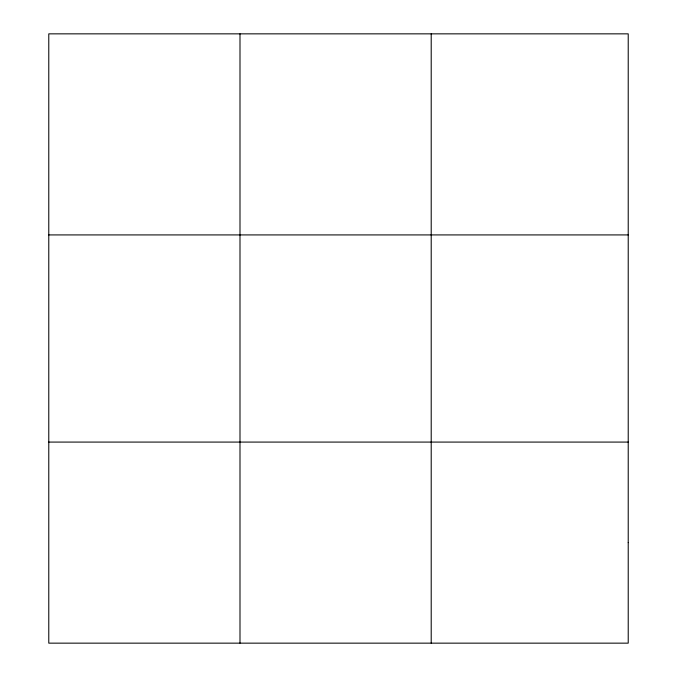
<?xml version="1.0" encoding="UTF-8"?>
<svg xmlns="http://www.w3.org/2000/svg" width="677" height="677" viewBox="0 0 677 677"><rect width="100%" height="100%" fill="white"/><g stroke="black" fill="none" stroke-linecap="round" stroke-linejoin="round"><path stroke-width="1.02" d="M239.996 643.15L239.996 33.85M431.207 643.15L431.207 33.85M48.778 234.919L628.222 234.919M48.778 442.081L628.222 442.081M628.222 542.615L628.222 643.15L48.778 643.15L48.778 33.85L628.222 33.85L628.222 542.615"/></g></svg>
